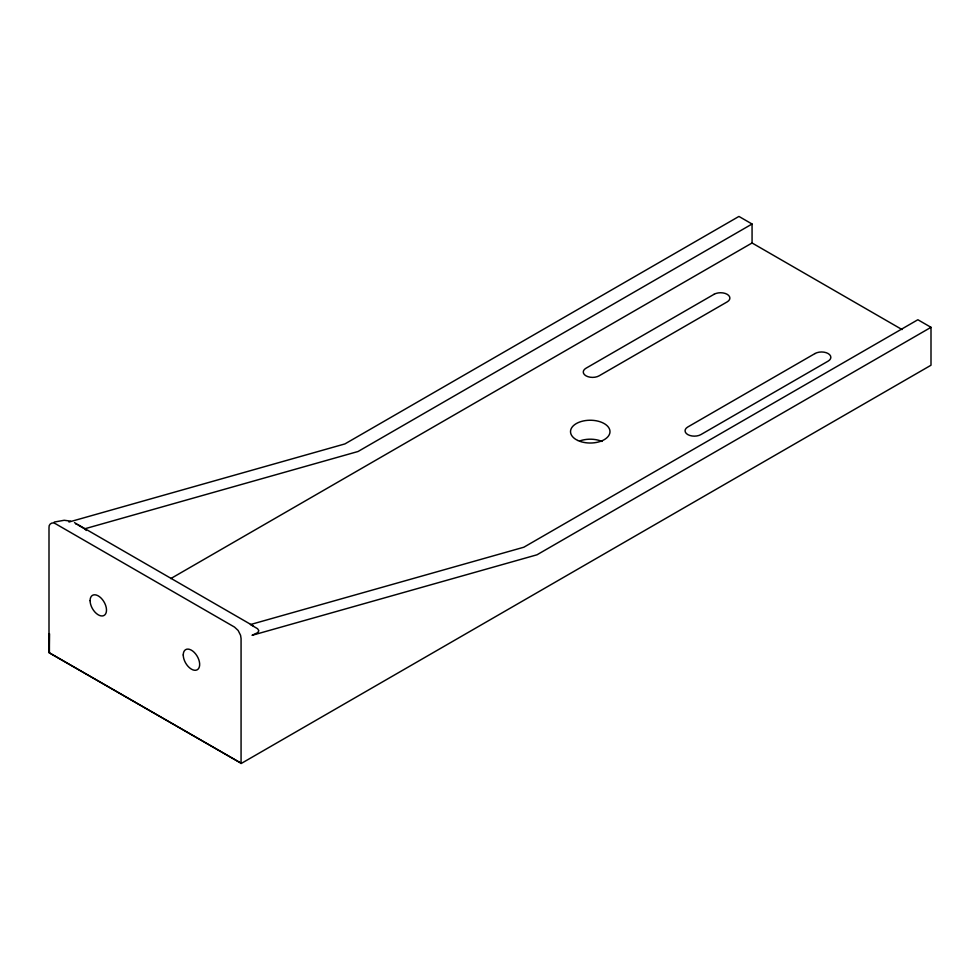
<?xml version="1.0" encoding="UTF-8"?>
<svg xmlns="http://www.w3.org/2000/svg" width="980" height="980" viewBox="0 0 980 980"><rect width="100%" height="100%" fill="white"/><g stroke="black" fill="none" stroke-linecap="round" stroke-linejoin="round"><path stroke-width="1.47" d="M170.74 578.604L752.064 242.979L752.064 224.016L358.055 451.498L84.635 528.832L78.069 525.035M49.404 652.558L49.404 633.595L49.172 652.692L240.823 763.065L49 652.68L49 527.608C48.473 523.945 52.638 521.47 55.566 523.773L234.502 627.077L238.152 630.483L240.566 635.297L241.068 638.495L241.068 763.567L931 365.234L931 327.32L917.868 319.737L523.847 547.22L250.439 624.554L257.556 628.707L258.843 630.642L257.764 632.602L252.056 635.322L536.979 554.803L931 327.32M54.255 522.058L64.215 520.27L70.609 521.127M68.955 522.034L344.923 443.916L738.932 216.433L752.064 224.016M75.889 524.116L76.673 524.386M752.064 242.979L902.078 329.574M74.492 522.646L253.416 625.951M84.635 528.832A46.44 26.803 -60 0 1 86.24 530.462M580.209 440.78A19.735 11.393 0 0 1 602.026 441.441M714.04 294.306L585.979 368.235A9.286 5.365 0 0 0 585.979 375.818A9.286 5.365 0 0 0 599.123 375.818L727.172 301.889A9.286 5.365 0 0 0 727.172 294.306A9.286 5.365 0 0 0 714.04 294.306M815.005 353.547L687.776 426.998A9.286 5.365 0 0 0 687.776 434.581A9.286 5.365 0 0 0 700.908 434.581L828.137 361.13A9.286 5.365 0 0 0 828.137 353.547A9.286 5.365 0 0 0 815.005 353.547M577.832 440.486A19.735 11.393 0 0 0 609.744 433.417A19.735 11.393 0 0 0 583.186 420.996A19.735 11.393 0 0 0 577.832 440.486M90.087 600.642A11.613 6.701 60 0 0 102.398 615.955A11.613 6.701 60 0 0 102.398 599.54A11.613 6.701 60 0 0 90.087 600.642M183.248 654.958A11.613 6.701 60 0 0 195.571 670.283A11.613 6.701 60 0 0 195.571 653.868A11.613 6.701 60 0 0 183.248 654.958"/></g></svg>
